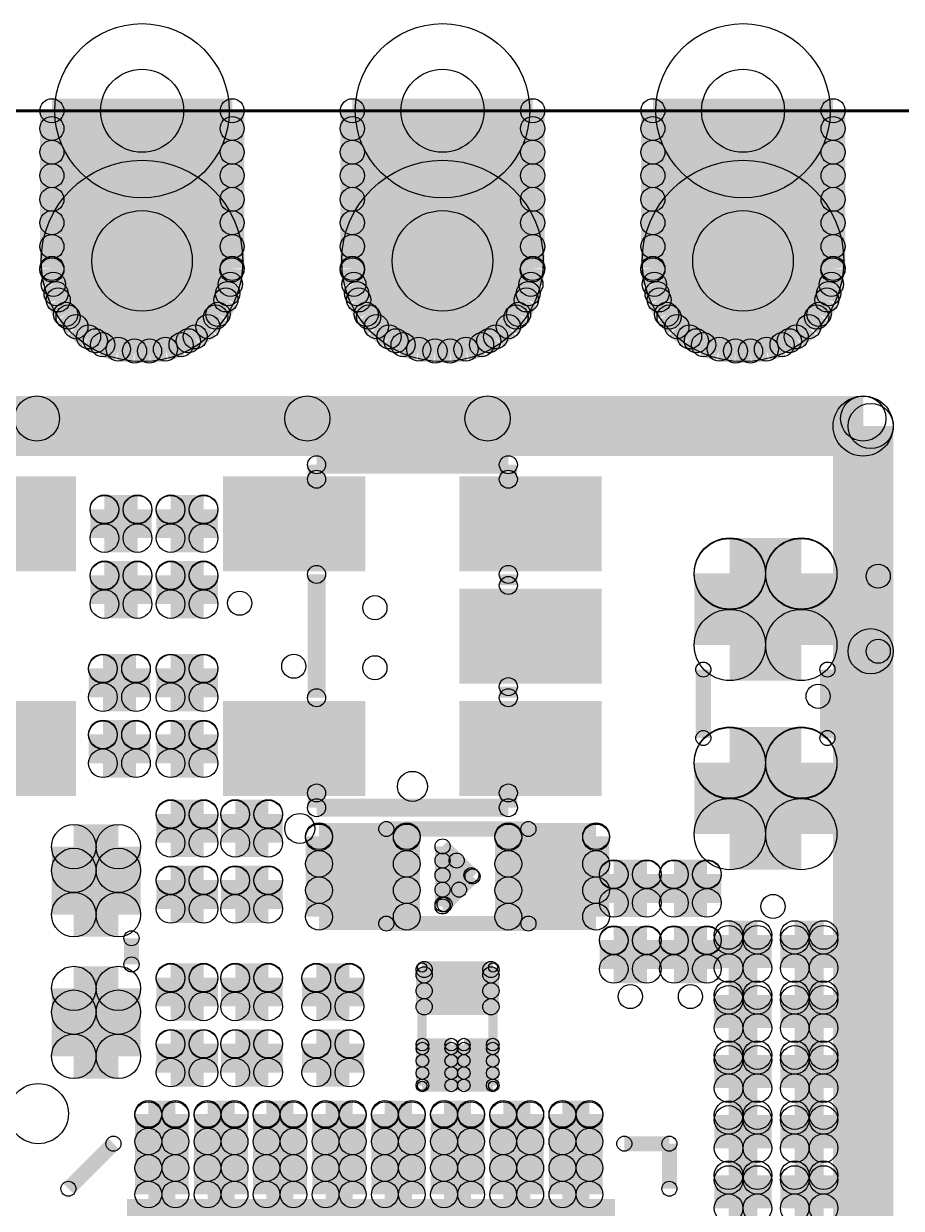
# Model space of a CAD drawing. Extents: x 0 to 123, y 0 to 26.
# Drawn here: x 9.71 to 17.13, y 12.71 to 22.73 of the extents above; entities that cross this region are included whole.
import ezdxf

# ---------------------------------------------------------------- set-up
doc = ezdxf.new("R2010")
doc.units = 0
doc.layers.get('0').update_dxf_attribs({"linetype": 'CONTINUOUS'})
for name, color, linetype in [('XIAOESP32C3_GTO', 3, 'CONTINUOUS'), ('XIAOESP32C3_GTS', 10, 'CONTINUOUS'), ('XIAOESP32C3_TXT', 14, 'CONTINUOUS')]:
    doc.layers.add(name, color=color, linetype=linetype)

# ---------------------------------------------------------------- blocks, each defined once
blk = doc.blocks.new('SQUARE_48')
blk.add_solid([(2.06375, 2.06375), (2.06375, -2.06375), (-2.06375, 2.06375), (-2.06375, -2.06375)])
blk = doc.blocks.new('ROUND_5')
blk.add_circle((0, 0), 0.254)
blk = doc.blocks.new('ROUND_12')
blk.add_circle((0, 0), 0.0762)
blk = doc.blocks.new('ROUND_14')
blk.add_circle((0, 0), 0.0635)
blk = doc.blocks.new('ROUND_52')
blk.add_circle((0, 0), 0.0394)
blk = doc.blocks.new('ROUND_22')
blk.add_circle((0, 0), 0.852)
blk = doc.blocks.new('ROUND_23')
blk.add_circle((0, 0), 0.737)
blk = doc.blocks.new('RECTANGLE_68')
blk.add_solid([(0.60198, 0.40132), (0.60198, -0.40132), (-0.60198, 0.40132), (-0.60198, -0.40132)])
blk = doc.blocks.new('ROUND_53')
blk.add_circle((0, 0), 0.191)
blk = doc.blocks.new('ROUND_54')
blk.add_circle((0, 0), 0.121)
blk = doc.blocks.new('ROUND_57')
blk.add_circle((0, 0), 0.301)
blk = doc.blocks.new('ROUND_59')
blk.add_circle((0, 0), 0.113)
blk = doc.blocks.new('ROUND_61')
blk.add_circle((0, 0), 0.188)
blk = doc.blocks.new('ROUND_63')
blk.add_circle((0, 0), 0.0686)
blk = doc.blocks.new('ROUND_64')
blk.add_circle((0, 0), 0.0533)
blk = doc.blocks.new('ROUND_24')
blk.add_circle((0, 0), 0.102)
blk = doc.blocks.new('ROUND_46')
blk.add_circle((0, 0), 0.127)
blk = doc.blocks.new('ROUND_69')
blk.add_circle((0, 0), 0.351)
blk = doc.blocks.new('ROUND_70')
blk.add_circle((0, 0), 0.425)

msp = doc.modelspace()

# ---------------------------------------------------------------- linework, layer by layer
at = {"layer": 'XIAOESP32C3_GTO'}
for points, const_width in [([(21.88718, 21.99386), (4.74218, 21.99386)], 0.0254), ([(6.52018, 19.32686), (16.80718, 19.32686)], 0.508), ([(16.80718, 19.32686), (16.80718, 6.88086)], 0.508), ([(12.18692, 18.87728), (12.18692, 18.9992)], 0.1524), ([(12.18692, 18.9992), (13.80744, 18.9992)], 0.1524), ([(13.80744, 18.9992), (13.80744, 18.87728)], 0.1524), ([(12.18692, 18.0721), (12.18692, 17.02816)], 0.1524), ([(13.80744, 18.0721), (13.80744, 17.97812)], 0.1524), ([(15.4559, 16.6878), (15.4559, 17.26692)], 0.127), ([(16.50492, 17.26692), (16.50492, 16.6878)], 0.127), ([(13.80744, 17.02816), (13.80744, 17.12214)], 0.1524), ([(12.18692, 16.09852), (12.18692, 16.22298)], 0.1524), ([(13.80744, 16.22298), (13.80744, 16.09852)], 0.1524), ([(13.80744, 16.09852), (12.18692, 16.09852)], 0.1524), ([(13.97762, 15.91818), (12.7762, 15.91818)], 0.127), ([(12.7762, 15.91818), (12.7762, 15.11808)], 0.127), ([(13.97762, 15.11808), (13.97762, 15.91818)], 0.127), ([(13.25118, 15.26286), (13.25118, 15.77086)], 0.127), ([(13.25118, 15.77086), (13.50518, 15.51686)], 0.127), ([(13.25118, 15.26286), (13.25118, 15.77086)], 0.127), ([(13.25118, 15.77086), (13.50518, 15.51686)], 0.127), ([(13.25118, 15.65148), (13.37056, 15.65148)], 0.127), ([(13.49502, 15.52702), (13.25118, 15.52702)], 0.127), ([(13.50518, 15.51686), (13.25118, 15.26286)], 0.127), ([(13.50518, 15.51686), (13.25118, 15.26286)], 0.127), ([(13.25118, 15.4051), (13.39088, 15.4051)], 0.127), ([(13.26896, 15.28064), (13.25118, 15.28064)], 0.127), ([(12.7762, 15.11808), (13.97762, 15.11808)], 0.127), ([(10.62228, 14.99362), (10.62228, 14.77264)], 0.127), ([(13.07846, 13.74648), (13.07846, 14.74724)], 0.07874), ([(13.07846, 14.74724), (13.6779, 14.74724)], 0.07874), ([(13.6779, 14.74724), (13.6779, 13.74648)], 0.07874), ([(13.6779, 13.74648), (13.07846, 13.74648)], 0.07874), ([(10.08888, 12.87526), (10.46988, 13.25626)], 0.127), ([(14.78788, 13.25626), (15.16888, 13.25626)], 0.127), ([(15.16888, 13.25626), (15.16888, 12.87526)], 0.127)]:
    msp.add_lwpolyline(points, dxfattribs=dict(at, const_width=const_width))
at = {"layer": 'XIAOESP32C3_GTS'}
for points, const_width in [([(9.94918, 20.66036), (9.94918, 21.99386)], 0.2032), ([(9.94918, 21.99386), (11.47318, 21.99386)], 0.2032), ([(11.47318, 21.99386), (11.47318, 20.66036)], 0.2032), ([(12.48918, 21.99386), (14.01318, 21.99386)], 0.2032), ([(12.48918, 20.66036), (12.48918, 21.99386)], 0.2032), ([(14.01318, 21.99386), (14.01318, 20.66036)], 0.2032), ([(15.02918, 20.66036), (15.02918, 21.99386)], 0.2032), ([(15.02918, 21.99386), (16.55318, 21.99386)], 0.2032), ([(16.55318, 21.99386), (16.55318, 20.66036)], 0.2032), ([(21.88718, 21.99386), (4.74218, 21.99386)], 0.0254), ([(9.94918, 21.844), (11.47318, 21.844)], 0.2032), ([(14.01318, 21.844), (12.48918, 21.844)], 0.2032), ([(15.02918, 21.844), (16.55318, 21.844)], 0.2032), ([(11.47318, 21.64334), (9.94918, 21.64334)], 0.2032), ([(12.48918, 21.64334), (14.01318, 21.64334)], 0.2032), ([(16.55318, 21.64334), (15.02918, 21.64334)], 0.2032), ([(9.94918, 21.44522), (11.47318, 21.44522)], 0.2032), ([(14.01318, 21.44522), (12.48918, 21.44522)], 0.2032), ([(15.02918, 21.44522), (16.55318, 21.44522)], 0.2032), ([(11.47318, 21.24456), (9.94918, 21.24456)], 0.2032), ([(12.48918, 21.24456), (14.01318, 21.24456)], 0.2032), ([(16.55318, 21.24456), (15.02918, 21.24456)], 0.2032), ([(9.94918, 21.04644), (11.47318, 21.04644)], 0.2032), ([(14.01318, 21.04644), (12.48918, 21.04644)], 0.2032), ([(15.02918, 21.04644), (16.55318, 21.04644)], 0.2032), ([(11.47318, 20.84578), (9.94918, 20.84578)], 0.2032), ([(12.48918, 20.84578), (14.01318, 20.84578)], 0.2032), ([(16.55318, 20.84578), (15.02918, 20.84578)], 0.2032), ([(9.96188, 20.52574), (9.94918, 20.66036)], 0.2032), ([(9.94918, 20.64766), (11.47064, 20.64766)], 0.2032), ([(11.47318, 20.66036), (11.45794, 20.52574)], 0.2032), ([(12.50188, 20.52574), (12.48918, 20.66036)], 0.2032), ([(14.01064, 20.64766), (12.48918, 20.64766)], 0.2032), ([(14.01318, 20.66036), (13.99794, 20.52574)], 0.2032), ([(15.04188, 20.52574), (15.02918, 20.66036)], 0.2032), ([(15.02918, 20.64766), (16.55064, 20.64766)], 0.2032), ([(16.55318, 20.66036), (16.53794, 20.52574)], 0.2032), ([(10.00252, 20.39366), (9.96188, 20.52574)], 0.2032), ([(11.43508, 20.447), (9.98474, 20.447)], 0.2032), ([(11.45794, 20.52574), (11.41984, 20.39366)], 0.2032), ([(12.54252, 20.39366), (12.50188, 20.52574)], 0.2032), ([(12.52474, 20.447), (13.97508, 20.447)], 0.2032), ([(13.99794, 20.52574), (13.95984, 20.39366)], 0.2032), ([(15.08252, 20.39366), (15.04188, 20.52574)], 0.2032), ([(16.51508, 20.447), (15.06474, 20.447)], 0.2032), ([(16.53794, 20.52574), (16.49984, 20.39366)], 0.2032), ([(10.06602, 20.27174), (10.00252, 20.39366)], 0.2032), ([(11.41984, 20.39366), (11.3538, 20.27174)], 0.2032), ([(12.60602, 20.27174), (12.54252, 20.39366)], 0.2032), ([(13.95984, 20.39366), (13.8938, 20.27174)], 0.2032), ([(15.14602, 20.27174), (15.08252, 20.39366)], 0.2032), ([(16.49984, 20.39366), (16.4338, 20.27174)], 0.2032), ([(10.15238, 20.1676), (10.06602, 20.27174)], 0.2032), ([(10.08634, 20.24888), (11.33348, 20.24888)], 0.2032), ([(11.3538, 20.27174), (11.26744, 20.1676)], 0.2032), ([(12.69238, 20.1676), (12.60602, 20.27174)], 0.2032), ([(13.87348, 20.24888), (12.62634, 20.24888)], 0.2032), ([(13.8938, 20.27174), (13.80744, 20.1676)], 0.2032), ([(15.23238, 20.1676), (15.14602, 20.27174)], 0.2032), ([(15.16634, 20.24888), (16.41348, 20.24888)], 0.2032), ([(16.4338, 20.27174), (16.34744, 20.1676)], 0.2032), ([(10.25906, 20.08124), (10.15238, 20.1676)], 0.2032), ([(11.26744, 20.1676), (11.16076, 20.08124)], 0.2032), ([(12.79906, 20.08124), (12.69238, 20.1676)], 0.2032), ([(13.80744, 20.1676), (13.70076, 20.08124)], 0.2032), ([(15.33906, 20.08124), (15.23238, 20.1676)], 0.2032), ([(16.34744, 20.1676), (16.24076, 20.08124)], 0.2032), ([(10.37844, 20.0152), (10.25906, 20.08124)], 0.2032), ([(11.10234, 20.04822), (10.31748, 20.04822)], 0.2032), ([(11.16076, 20.08124), (11.04138, 20.0152)], 0.2032), ([(12.91844, 20.0152), (12.79906, 20.08124)], 0.2032), ([(12.85748, 20.04822), (13.64234, 20.04822)], 0.2032), ([(13.70076, 20.08124), (13.58138, 20.0152)], 0.2032), ([(15.45844, 20.0152), (15.33906, 20.08124)], 0.2032), ([(16.18234, 20.04822), (15.39748, 20.04822)], 0.2032), ([(16.24076, 20.08124), (16.12138, 20.0152)], 0.2032), ([(10.51052, 19.9771), (10.37844, 20.0152)], 0.2032), ([(10.64768, 19.96186), (10.51052, 19.9771)], 0.2032), ([(10.77468, 19.96186), (10.64768, 19.96186)], 0.2032), ([(10.9093, 19.9771), (10.77468, 19.96186)], 0.2032), ([(11.04138, 20.0152), (10.9093, 19.9771)], 0.2032), ([(13.05052, 19.9771), (12.91844, 20.0152)], 0.2032), ([(13.18768, 19.96186), (13.05052, 19.9771)], 0.2032), ([(13.31468, 19.96186), (13.18768, 19.96186)], 0.2032), ([(13.4493, 19.9771), (13.31468, 19.96186)], 0.2032), ([(13.58138, 20.0152), (13.4493, 19.9771)], 0.2032), ([(15.59052, 19.9771), (15.45844, 20.0152)], 0.2032), ([(15.72768, 19.96186), (15.59052, 19.9771)], 0.2032), ([(15.85468, 19.96186), (15.72768, 19.96186)], 0.2032), ([(15.9893, 19.9771), (15.85468, 19.96186)], 0.2032), ([(16.12138, 20.0152), (15.9893, 19.9771)], 0.2032), ([(9.82218, 19.39036), (12.10818, 19.39036)], 0.381), ([(13.63218, 19.39036), (16.80718, 19.39036)], 0.381), ([(16.87068, 19.32686), (16.87068, 17.42186)], 0.381), ([(10.39368, 18.37944), (10.39368, 18.62328)], 0.2413), ([(10.39368, 18.62328), (10.67308, 18.62328)], 0.2413), ([(10.67308, 18.62328), (10.67308, 18.37944)], 0.2413), ([(10.95248, 18.37944), (10.95248, 18.62328)], 0.2413), ([(10.95248, 18.62328), (11.23188, 18.62328)], 0.2413), ([(11.23188, 18.62328), (11.23188, 18.37944)], 0.2413), ([(10.39368, 18.6182), (10.67308, 18.6182)], 0.2413), ([(11.23188, 18.6182), (10.95248, 18.6182)], 0.2413), ([(10.67308, 18.37944), (10.39368, 18.37944)], 0.2413), ([(11.23188, 18.37944), (10.95248, 18.37944)], 0.2413), ([(16.28394, 18.07972), (15.67942, 18.07972)], 0.60198), ([(15.67942, 17.4752), (15.67942, 18.07972)], 0.60198), ([(15.67942, 18.07464), (16.28394, 18.07464)], 0.60198), ([(16.28394, 18.07972), (16.28394, 17.4752)], 0.60198), ([(10.39368, 18.06448), (10.39368, 17.82064)], 0.2413), ([(10.39368, 18.06448), (10.67308, 18.06448)], 0.2413), ([(10.39368, 18.0594), (10.67308, 18.0594)], 0.2413), ([(10.67308, 18.06448), (10.67308, 17.82064)], 0.2413), ([(10.95248, 17.82064), (10.95248, 18.06448)], 0.2413), ([(10.95248, 18.06448), (11.23188, 18.06448)], 0.2413), ([(11.23188, 18.0594), (10.95248, 18.0594)], 0.2413), ([(11.23188, 17.82064), (11.23188, 18.06448)], 0.2413), ([(10.67308, 17.82064), (10.39368, 17.82064)], 0.2413), ([(11.23188, 17.82064), (10.95248, 17.82064)], 0.2413), ([(16.28394, 17.4752), (15.67942, 17.4752)], 0.60198), ([(10.38098, 17.03324), (10.38098, 17.27708)], 0.2413), ([(10.38098, 17.27708), (10.66038, 17.27708)], 0.2413), ([(10.38098, 17.272), (10.66038, 17.272)], 0.2413), ([(10.66038, 17.27708), (10.66038, 17.03324)], 0.2413), ([(10.95248, 17.27708), (10.95248, 17.03324)], 0.2413), ([(10.95248, 17.27708), (11.23188, 17.27708)], 0.2413), ([(10.95248, 17.272), (11.23188, 17.272)], 0.2413), ([(11.23188, 17.27708), (11.23188, 17.03324)], 0.2413), ([(10.66038, 17.03324), (10.38098, 17.03324)], 0.2413), ([(11.23188, 17.03324), (10.95248, 17.03324)], 0.2413), ([(10.38098, 16.71828), (10.38098, 16.47444)], 0.2413), ([(10.38098, 16.71828), (10.66038, 16.71828)], 0.2413), ([(10.66038, 16.71828), (10.66038, 16.47444)], 0.2413), ([(10.95248, 16.47444), (10.95248, 16.71828)], 0.2413), ([(10.95248, 16.71828), (11.23188, 16.71828)], 0.2413), ([(11.23188, 16.71828), (11.23188, 16.47444)], 0.2413), ([(10.38098, 16.7132), (10.66038, 16.7132)], 0.2413), ([(10.95248, 16.7132), (11.23188, 16.7132)], 0.2413), ([(16.28394, 16.47952), (15.67942, 16.47952)], 0.60198), ([(15.67942, 15.875), (15.67942, 16.47952)], 0.60198), ([(15.67942, 16.47444), (16.28394, 16.47444)], 0.60198), ([(16.28394, 16.47952), (16.28394, 15.875)], 0.60198), ([(10.66038, 16.47444), (10.38098, 16.47444)], 0.2413), ([(11.23188, 16.47444), (10.95248, 16.47444)], 0.2413), ([(10.95248, 15.80134), (10.95248, 16.04518)], 0.2413), ([(10.95248, 16.04518), (11.23188, 16.04518)], 0.2413), ([(11.23188, 16.0401), (10.95248, 16.0401)], 0.2413), ([(11.23188, 15.80134), (11.23188, 16.04518)], 0.2413), ([(11.49858, 15.80134), (11.49858, 16.04518)], 0.2413), ([(11.49858, 16.04518), (11.77798, 16.04518)], 0.2413), ([(11.77798, 16.0401), (11.49858, 16.0401)], 0.2413), ([(11.77798, 16.04518), (11.77798, 15.80134)], 0.2413), ([(16.28394, 15.875), (15.67942, 15.875)], 0.60198), ([(10.1346, 15.76832), (10.1346, 15.19428)], 0.37592), ([(10.1346, 15.76832), (10.51052, 15.76832)], 0.37592), ([(10.51052, 15.76832), (10.51052, 15.19428)], 0.37592), ([(12.20724, 15.1765), (12.20724, 15.85722)], 0.22606), ([(12.20724, 15.85722), (12.94892, 15.85722)], 0.22606), ([(12.94892, 15.84706), (12.20724, 15.84706)], 0.22606), ([(12.94892, 15.85722), (12.94892, 15.1765)], 0.22606), ([(13.80744, 15.1765), (13.80744, 15.85722)], 0.22606), ([(13.80744, 15.85722), (14.54912, 15.85722)], 0.22606), ([(14.54912, 15.84706), (13.80744, 15.84706)], 0.22606), ([(14.54912, 15.85722), (14.54912, 15.1765)], 0.22606), ([(11.23188, 15.80134), (10.95248, 15.80134)], 0.2413), ([(11.77798, 15.80134), (11.49858, 15.80134)], 0.2413), ([(10.1346, 15.56766), (10.51052, 15.56766)], 0.37592), ([(12.20724, 15.62354), (12.94892, 15.62354)], 0.22606), ([(13.80744, 15.62354), (14.54912, 15.62354)], 0.22606), ([(14.69898, 15.53718), (14.69898, 15.29334)], 0.2413), ([(14.69898, 15.53718), (14.97838, 15.53718)], 0.2413), ([(14.69898, 15.5321), (14.97838, 15.5321)], 0.2413), ([(14.97838, 15.53718), (14.97838, 15.29334)], 0.2413), ([(15.20698, 15.29334), (15.20698, 15.53718)], 0.2413), ([(15.20698, 15.53718), (15.48638, 15.53718)], 0.2413), ([(15.20698, 15.5321), (15.48638, 15.5321)], 0.2413), ([(15.48638, 15.53718), (15.48638, 15.29334)], 0.2413), ([(10.95248, 15.24254), (10.95248, 15.48638)], 0.2413), ([(10.95248, 15.48638), (11.23188, 15.48638)], 0.2413), ([(11.23188, 15.4813), (10.95248, 15.4813)], 0.2413), ([(11.23188, 15.48638), (11.23188, 15.24254)], 0.2413), ([(11.49858, 15.24254), (11.49858, 15.48638)], 0.2413), ([(11.49858, 15.48638), (11.77798, 15.48638)], 0.2413), ([(11.77798, 15.4813), (11.49858, 15.4813)], 0.2413), ([(11.77798, 15.24254), (11.77798, 15.48638)], 0.2413), ([(12.94892, 15.40002), (12.20724, 15.40002)], 0.22606), ([(14.54912, 15.40002), (13.80744, 15.40002)], 0.22606), ([(10.51052, 15.19428), (10.1346, 15.19428)], 0.37592), ([(11.23188, 15.24254), (10.95248, 15.24254)], 0.2413), ([(11.77798, 15.24254), (11.49858, 15.24254)], 0.2413), ([(14.97838, 15.29334), (14.69898, 15.29334)], 0.2413), ([(15.48638, 15.29334), (15.20698, 15.29334)], 0.2413), ([(12.94892, 15.1765), (12.20724, 15.1765)], 0.22606), ([(13.80744, 15.1765), (14.54912, 15.1765)], 0.22606), ([(15.66926, 14.74216), (15.66926, 15.02156)], 0.2413), ([(15.66926, 15.02156), (15.9131, 15.02156)], 0.2413), ([(15.9131, 15.02156), (15.9131, 14.74216)], 0.2413), ([(16.22806, 14.74216), (16.22806, 15.02156)], 0.2413), ([(16.22806, 15.02156), (16.4719, 15.02156)], 0.2413), ([(16.4719, 15.02156), (16.4719, 14.74216)], 0.2413), ([(14.69898, 14.97838), (14.69898, 14.73454)], 0.2413), ([(14.69898, 14.97838), (14.97838, 14.97838)], 0.2413), ([(14.69898, 14.9733), (14.97838, 14.9733)], 0.2413), ([(14.97838, 14.97838), (14.97838, 14.73454)], 0.2413), ([(15.20698, 14.97838), (15.20698, 14.73454)], 0.2413), ([(15.20698, 14.97838), (15.48638, 14.97838)], 0.2413), ([(15.20698, 14.9733), (15.48638, 14.9733)], 0.2413), ([(15.48638, 14.97838), (15.48638, 14.73454)], 0.2413), ([(15.9131, 14.98092), (15.66926, 14.98092)], 0.2413), ([(16.4719, 14.98092), (16.22806, 14.98092)], 0.2413), ([(14.97838, 14.73454), (14.69898, 14.73454)], 0.2413), ([(15.48638, 14.73454), (15.20698, 14.73454)], 0.2413), ([(15.9131, 14.74216), (15.66926, 14.74216)], 0.2413), ([(16.22806, 14.74216), (16.4719, 14.74216)], 0.2413), ([(10.1346, 13.9954), (10.1346, 14.56944)], 0.37592), ([(10.1346, 14.56944), (10.51052, 14.56944)], 0.37592), ([(10.51052, 14.56944), (10.51052, 13.9954)], 0.37592), ([(10.95248, 14.41704), (10.95248, 14.66088)], 0.2413), ([(10.95248, 14.66088), (11.23188, 14.66088)], 0.2413), ([(10.95248, 14.6558), (11.23188, 14.6558)], 0.2413), ([(11.23188, 14.66088), (11.23188, 14.41704)], 0.2413), ([(11.49858, 14.41704), (11.49858, 14.66088)], 0.2413), ([(11.49858, 14.66088), (11.77798, 14.66088)], 0.2413), ([(11.77798, 14.6558), (11.49858, 14.6558)], 0.2413), ([(11.77798, 14.66088), (11.77798, 14.41704)], 0.2413), ([(12.18438, 14.41704), (12.18438, 14.66088)], 0.2413), ([(12.18438, 14.66088), (12.46378, 14.66088)], 0.2413), ([(12.46378, 14.6558), (12.18438, 14.6558)], 0.2413), ([(12.46378, 14.66088), (12.46378, 14.41704)], 0.2413), ([(13.09624, 14.4145), (13.09624, 14.72946)], 0.13716), ([(13.09624, 14.72946), (13.66012, 14.72946)], 0.13716), ([(13.09624, 14.68374), (13.66012, 14.68374)], 0.13716), ([(13.66012, 14.72946), (13.66012, 14.4145)], 0.13716), ([(15.9131, 14.51356), (15.66926, 14.51356)], 0.2413), ([(15.66926, 14.23416), (15.66926, 14.51356)], 0.2413), ([(15.9131, 14.51356), (15.9131, 14.23416)], 0.2413), ([(16.22806, 14.51356), (16.4719, 14.51356)], 0.2413), ([(16.22806, 14.23416), (16.22806, 14.51356)], 0.2413), ([(16.4719, 14.51356), (16.4719, 14.23416)], 0.2413), ([(10.1346, 14.36878), (10.51052, 14.36878)], 0.37592), ([(11.23188, 14.41704), (10.95248, 14.41704)], 0.2413), ([(11.77798, 14.41704), (11.49858, 14.41704)], 0.2413), ([(12.46378, 14.41704), (12.18438, 14.41704)], 0.2413), ([(13.66012, 14.54912), (13.09624, 14.54912)], 0.13716), ([(15.66926, 14.47292), (15.9131, 14.47292)], 0.2413), ([(16.22806, 14.47292), (16.4719, 14.47292)], 0.2413), ([(13.09624, 14.4145), (13.66012, 14.4145)], 0.13716), ([(15.9131, 14.23416), (15.66926, 14.23416)], 0.2413), ([(16.4719, 14.23416), (16.22806, 14.23416)], 0.2413), ([(10.51052, 13.9954), (10.1346, 13.9954)], 0.37592), ([(10.95248, 14.10208), (10.95248, 13.85824)], 0.2413), ([(10.95248, 14.10208), (11.23188, 14.10208)], 0.2413), ([(10.95248, 14.097), (11.23188, 14.097)], 0.2413), ([(11.23188, 14.10208), (11.23188, 13.85824)], 0.2413), ([(11.49858, 13.85824), (11.49858, 14.10208)], 0.2413), ([(11.49858, 14.10208), (11.77798, 14.10208)], 0.2413), ([(11.77798, 14.097), (11.49858, 14.097)], 0.2413), ([(11.77798, 14.10208), (11.77798, 13.85824)], 0.2413), ([(12.18438, 13.85824), (12.18438, 14.10208)], 0.2413), ([(12.18438, 14.10208), (12.46378, 14.10208)], 0.2413), ([(12.46378, 14.097), (12.18438, 14.097)], 0.2413), ([(12.46378, 13.85824), (12.46378, 14.10208)], 0.2413), ([(13.081, 13.74902), (13.081, 14.09446)], 0.10668), ([(13.081, 14.09446), (13.32484, 14.09446)], 0.10668), ([(13.32484, 14.09446), (13.32484, 13.74902)], 0.10668), ([(13.43152, 13.74902), (13.43152, 14.09446)], 0.10668), ([(13.43152, 14.09446), (13.67536, 14.09446)], 0.10668), ([(13.67536, 14.09446), (13.67536, 13.74902)], 0.10668), ([(13.32484, 14.06144), (13.081, 14.06144)], 0.10668), ([(13.67536, 14.06144), (13.43152, 14.06144)], 0.10668), ([(15.9131, 14.00556), (15.66926, 14.00556)], 0.2413), ([(15.66926, 13.72616), (15.66926, 14.00556)], 0.2413), ([(15.66926, 13.96492), (15.9131, 13.96492)], 0.2413), ([(15.9131, 14.00556), (15.9131, 13.72616)], 0.2413), ([(16.4719, 14.00556), (16.22806, 14.00556)], 0.2413), ([(16.22806, 13.72616), (16.22806, 14.00556)], 0.2413), ([(16.22806, 13.96492), (16.4719, 13.96492)], 0.2413), ([(16.4719, 14.00556), (16.4719, 13.72616)], 0.2413), ([(11.23188, 13.85824), (10.95248, 13.85824)], 0.2413), ([(11.77798, 13.85824), (11.49858, 13.85824)], 0.2413), ([(12.46378, 13.85824), (12.18438, 13.85824)], 0.2413), ([(13.081, 13.9573), (13.32484, 13.9573)], 0.10668), ([(13.43152, 13.9573), (13.67536, 13.9573)], 0.10668), ([(13.32484, 13.85316), (13.081, 13.85316)], 0.10668), ([(13.67536, 13.85316), (13.43152, 13.85316)], 0.10668), ([(15.9131, 13.72616), (15.66926, 13.72616)], 0.2413), ([(16.4719, 13.72616), (16.22806, 13.72616)], 0.2413), ([(13.32484, 13.74902), (13.081, 13.74902)], 0.10668), ([(13.67536, 13.74902), (13.43152, 13.74902)], 0.10668), ([(10.76452, 13.50772), (10.76452, 12.827)], 0.22606), ([(10.76452, 13.50772), (10.99312, 13.50772)], 0.22606), ([(10.76452, 13.49756), (10.99312, 13.49756)], 0.22606), ([(10.99312, 13.50772), (10.99312, 12.827)], 0.22606), ([(11.2649, 13.50772), (11.2649, 12.827)], 0.22606), ([(11.2649, 13.50772), (11.4935, 13.50772)], 0.22606), ([(11.2649, 13.49756), (11.4935, 13.49756)], 0.22606), ([(11.4935, 13.50772), (11.4935, 12.827)], 0.22606), ([(11.76274, 13.50772), (11.76274, 12.827)], 0.22606), ([(11.76274, 13.50772), (11.99134, 13.50772)], 0.22606), ([(11.76274, 13.49756), (11.99134, 13.49756)], 0.22606), ([(11.99134, 13.50772), (11.99134, 12.827)], 0.22606), ([(12.26312, 13.50772), (12.26312, 12.827)], 0.22606), ([(12.26312, 13.50772), (12.49172, 13.50772)], 0.22606), ([(12.26312, 13.49756), (12.49172, 13.49756)], 0.22606), ([(12.49172, 13.50772), (12.49172, 12.827)], 0.22606), ([(12.7635, 13.50772), (12.7635, 12.827)], 0.22606), ([(12.7635, 13.50772), (12.9921, 13.50772)], 0.22606), ([(12.7635, 13.49756), (12.9921, 13.49756)], 0.22606), ([(12.9921, 13.50772), (12.9921, 12.827)], 0.22606), ([(13.26388, 13.50772), (13.26388, 12.827)], 0.22606), ([(13.26388, 13.50772), (13.49248, 13.50772)], 0.22606), ([(13.26388, 13.49756), (13.49248, 13.49756)], 0.22606), ([(13.49248, 13.50772), (13.49248, 12.827)], 0.22606), ([(13.76426, 13.50772), (13.76426, 12.827)], 0.22606), ([(13.76426, 13.50772), (13.99286, 13.50772)], 0.22606), ([(13.76426, 13.49756), (13.99286, 13.49756)], 0.22606), ([(13.99286, 13.50772), (13.99286, 12.827)], 0.22606), ([(14.26464, 12.827), (14.26464, 13.50772)], 0.22606), ([(14.26464, 13.50772), (14.49324, 13.50772)], 0.22606), ([(14.26464, 13.49756), (14.49324, 13.49756)], 0.22606), ([(14.49324, 13.50772), (14.49324, 12.827)], 0.22606), ([(15.9131, 13.49756), (15.66926, 13.49756)], 0.2413), ([(15.66926, 13.21816), (15.66926, 13.49756)], 0.2413), ([(15.66926, 13.45692), (15.9131, 13.45692)], 0.2413), ([(15.9131, 13.49756), (15.9131, 13.21816)], 0.2413), ([(16.4719, 13.49756), (16.22806, 13.49756)], 0.2413), ([(16.22806, 13.21816), (16.22806, 13.49756)], 0.2413), ([(16.22806, 13.45692), (16.4719, 13.45692)], 0.2413), ([(16.4719, 13.49756), (16.4719, 13.21816)], 0.2413), ([(10.99312, 13.27404), (10.76452, 13.27404)], 0.22606), ([(11.4935, 13.27404), (11.2649, 13.27404)], 0.22606), ([(11.99134, 13.27404), (11.76274, 13.27404)], 0.22606), ([(12.49172, 13.27404), (12.26312, 13.27404)], 0.22606), ([(12.9921, 13.27404), (12.7635, 13.27404)], 0.22606), ([(13.49248, 13.27404), (13.26388, 13.27404)], 0.22606), ([(13.99286, 13.27404), (13.76426, 13.27404)], 0.22606), ([(14.49324, 13.27404), (14.26464, 13.27404)], 0.22606), ([(15.9131, 13.21816), (15.66926, 13.21816)], 0.2413), ([(16.4719, 13.21816), (16.22806, 13.21816)], 0.2413), ([(10.76452, 13.05052), (10.99312, 13.05052)], 0.22606), ([(11.2649, 13.05052), (11.4935, 13.05052)], 0.22606), ([(11.76274, 13.05052), (11.99134, 13.05052)], 0.22606), ([(12.26312, 13.05052), (12.49172, 13.05052)], 0.22606), ([(12.7635, 13.05052), (12.9921, 13.05052)], 0.22606), ([(13.26388, 13.05052), (13.49248, 13.05052)], 0.22606), ([(13.76426, 13.05052), (13.99286, 13.05052)], 0.22606), ([(14.26464, 13.05052), (14.49324, 13.05052)], 0.22606), ([(15.9131, 12.98956), (15.66926, 12.98956)], 0.2413), ([(15.66926, 12.71016), (15.66926, 12.98956)], 0.2413), ([(15.66926, 12.94892), (15.9131, 12.94892)], 0.2413), ([(15.9131, 12.98956), (15.9131, 12.71016)], 0.2413), ([(16.4719, 12.98956), (16.22806, 12.98956)], 0.2413), ([(16.22806, 12.71016), (16.22806, 12.98956)], 0.2413), ([(16.22806, 12.94892), (16.4719, 12.94892)], 0.2413), ([(16.4719, 12.98956), (16.4719, 12.71016)], 0.2413), ([(10.99312, 12.827), (10.76452, 12.827)], 0.22606), ([(11.4935, 12.827), (11.2649, 12.827)], 0.22606), ([(11.99134, 12.827), (11.76274, 12.827)], 0.22606), ([(12.49172, 12.827), (12.26312, 12.827)], 0.22606), ([(12.9921, 12.827), (12.7635, 12.827)], 0.22606), ([(13.49248, 12.827), (13.26388, 12.827)], 0.22606), ([(13.99286, 12.827), (13.76426, 12.827)], 0.22606), ([(14.49324, 12.827), (14.26464, 12.827)], 0.22606), ([(15.9131, 12.71016), (15.66926, 12.71016)], 0.2413), ([(16.4719, 12.71016), (16.22806, 12.71016)], 0.2413)]:
    msp.add_lwpolyline(points, dxfattribs=dict(at, const_width=const_width))

# ---------------------------------------------------------------- block references
at = {"layer": 'XIAOESP32C3_GTO'}
for name, p in [('ROUND_5', (16.80718, 19.32686)), ('ROUND_12', (12.18692, 18.9992)), ('ROUND_12', (13.80744, 18.9992)), ('ROUND_12', (12.18692, 18.87728)), ('ROUND_12', (13.80744, 18.87728)), ('ROUND_12', (12.18692, 18.0721)), ('ROUND_12', (13.80744, 18.0721)), ('ROUND_12', (13.80744, 17.97812)), ('ROUND_14', (15.4559, 17.26692)), ('ROUND_14', (16.50492, 17.26692)), ('ROUND_12', (13.80744, 17.12214)), ('ROUND_12', (12.18692, 17.02816)), ('ROUND_12', (13.80744, 17.02816)), ('ROUND_14', (15.4559, 16.6878)), ('ROUND_14', (16.50492, 16.6878)), ('ROUND_12', (12.18692, 16.22298)), ('ROUND_12', (13.80744, 16.22298)), ('ROUND_12', (12.18692, 16.09852)), ('ROUND_12', (13.80744, 16.09852)), ('ROUND_14', (12.7762, 15.91818)), ('ROUND_14', (13.97762, 15.91818)), ('ROUND_14', (13.97762, 15.91818)), ('ROUND_14', (13.25118, 15.77086)), ('ROUND_14', (13.25118, 15.77086)), ('ROUND_14', (13.25118, 15.65148)), ('ROUND_14', (13.37056, 15.65148)), ('ROUND_14', (13.25118, 15.52702)), ('ROUND_14', (13.49502, 15.52702)), ('ROUND_14', (13.50518, 15.51686)), ('ROUND_14', (13.50518, 15.51686)), ('ROUND_14', (13.50518, 15.51686)), ('ROUND_14', (13.25118, 15.4051)), ('ROUND_14', (13.39088, 15.4051)), ('ROUND_14', (13.25118, 15.28064)), ('ROUND_14', (13.26896, 15.28064)), ('ROUND_14', (13.25118, 15.26286)), ('ROUND_14', (13.25118, 15.26286)), ('ROUND_14', (12.7762, 15.11808)), ('ROUND_14', (13.97762, 15.11808)), ('ROUND_14', (10.62228, 14.99362)), ('ROUND_14', (10.62228, 14.77264)), ('ROUND_52', (13.07846, 14.74724)), ('ROUND_52', (13.6779, 14.74724)), ('ROUND_5', (9.83488, 13.51026)), ('ROUND_52', (13.07846, 13.74648)), ('ROUND_52', (13.07846, 13.74648)), ('ROUND_52', (13.6779, 13.74648)), ('ROUND_14', (10.46988, 13.25626)), ('ROUND_14', (14.78788, 13.25626)), ('ROUND_14', (15.16888, 13.25626)), ('ROUND_14', (10.08888, 12.87526)), ('ROUND_14', (15.16888, 12.87526)), ('SQUARE_48', (12.64666, 10.72388))]:
    msp.add_blockref(name, p, dxfattribs=at)
at = {"layer": 'XIAOESP32C3_GTS'}
for name, p in [('ROUND_23', (10.71118, 21.99386)), ('ROUND_23', (13.25118, 21.99386)), ('ROUND_23', (15.79118, 21.99386)), ('ROUND_24', (9.94918, 21.99386)), ('ROUND_24', (11.47318, 21.99386)), ('ROUND_24', (12.48918, 21.99386)), ('ROUND_24', (12.48918, 21.99386)), ('ROUND_24', (14.01318, 21.99386)), ('ROUND_24', (15.02918, 21.99386)), ('ROUND_24', (16.55318, 21.99386)), ('ROUND_24', (9.94918, 21.844)), ('ROUND_24', (11.47318, 21.844)), ('ROUND_24', (12.48918, 21.844)), ('ROUND_24', (14.01318, 21.844)), ('ROUND_24', (15.02918, 21.844)), ('ROUND_24', (16.55318, 21.844)), ('ROUND_24', (9.94918, 21.64334)), ('ROUND_24', (11.47318, 21.64334)), ('ROUND_24', (12.48918, 21.64334)), ('ROUND_24', (14.01318, 21.64334)), ('ROUND_24', (15.02918, 21.64334)), ('ROUND_24', (16.55318, 21.64334)), ('ROUND_24', (9.94918, 21.44522)), ('ROUND_22', (10.71118, 20.72386)), ('ROUND_24', (11.47318, 21.44522)), ('ROUND_24', (12.48918, 21.44522)), ('ROUND_22', (13.25118, 20.72386)), ('ROUND_24', (14.01318, 21.44522)), ('ROUND_24', (15.02918, 21.44522)), ('ROUND_22', (15.79118, 20.72386)), ('ROUND_24', (16.55318, 21.44522)), ('ROUND_24', (9.94918, 21.24456)), ('ROUND_24', (11.47318, 21.24456)), ('ROUND_24', (12.48918, 21.24456)), ('ROUND_24', (14.01318, 21.24456)), ('ROUND_24', (15.02918, 21.24456)), ('ROUND_24', (16.55318, 21.24456)), ('ROUND_24', (9.94918, 21.04644)), ('ROUND_24', (11.47318, 21.04644)), ('ROUND_24', (12.48918, 21.04644)), ('ROUND_24', (14.01318, 21.04644)), ('ROUND_24', (15.02918, 21.04644)), ('ROUND_24', (16.55318, 21.04644)), ('ROUND_24', (9.94918, 20.84578)), ('ROUND_24', (11.47318, 20.84578)), ('ROUND_24', (12.48918, 20.84578)), ('ROUND_24', (14.01318, 20.84578)), ('ROUND_24', (15.02918, 20.84578)), ('ROUND_24', (16.55318, 20.84578)), ('ROUND_24', (9.94918, 20.66036)), ('ROUND_24', (9.94918, 20.64766)), ('ROUND_24', (11.47064, 20.64766)), ('ROUND_24', (11.47318, 20.66036)), ('ROUND_24', (12.48918, 20.66036)), ('ROUND_24', (12.48918, 20.64766)), ('ROUND_24', (14.01064, 20.64766)), ('ROUND_24', (14.01318, 20.66036)), ('ROUND_24', (15.02918, 20.66036)), ('ROUND_24', (15.02918, 20.64766)), ('ROUND_24', (16.55064, 20.64766)), ('ROUND_24', (16.55318, 20.66036)), ('ROUND_24', (9.96188, 20.52574)), ('ROUND_24', (9.98474, 20.447)), ('ROUND_24', (11.43508, 20.447)), ('ROUND_24', (11.45794, 20.52574)), ('ROUND_24', (11.45794, 20.52574)), ('ROUND_24', (12.50188, 20.52574)), ('ROUND_24', (12.52474, 20.447)), ('ROUND_24', (13.97508, 20.447)), ('ROUND_24', (13.99794, 20.52574)), ('ROUND_24', (15.04188, 20.52574)), ('ROUND_24', (15.06474, 20.447)), ('ROUND_24', (16.51508, 20.447)), ('ROUND_24', (16.53794, 20.52574)), ('ROUND_24', (16.53794, 20.52574)), ('ROUND_24', (10.00252, 20.39366)), ('ROUND_24', (11.41984, 20.39366)), ('ROUND_24', (12.54252, 20.39366)), ('ROUND_24', (13.95984, 20.39366)), ('ROUND_24', (15.08252, 20.39366)), ('ROUND_24', (16.49984, 20.39366)), ('ROUND_24', (10.06602, 20.27174)), ('ROUND_24', (10.08634, 20.24888)), ('ROUND_24', (11.33348, 20.24888)), ('ROUND_24', (11.3538, 20.27174)), ('ROUND_24', (12.60602, 20.27174)), ('ROUND_24', (12.62634, 20.24888)), ('ROUND_24', (13.87348, 20.24888)), ('ROUND_24', (13.8938, 20.27174)), ('ROUND_24', (15.14602, 20.27174)), ('ROUND_24', (15.16634, 20.24888)), ('ROUND_24', (16.41348, 20.24888)), ('ROUND_24', (16.4338, 20.27174)), ('ROUND_24', (10.15238, 20.1676)), ('ROUND_24', (11.26744, 20.1676)), ('ROUND_24', (12.69238, 20.1676)), ('ROUND_24', (13.80744, 20.1676)), ('ROUND_24', (15.23238, 20.1676)), ('ROUND_24', (16.34744, 20.1676)), ('ROUND_24', (10.25906, 20.08124)), ('ROUND_24', (10.31748, 20.04822)), ('ROUND_24', (11.10234, 20.04822)), ('ROUND_24', (11.16076, 20.08124)), ('ROUND_24', (12.79906, 20.08124)), ('ROUND_24', (12.85748, 20.04822)), ('ROUND_24', (13.64234, 20.04822)), ('ROUND_24', (13.70076, 20.08124)), ('ROUND_24', (15.33906, 20.08124)), ('ROUND_24', (15.39748, 20.04822)), ('ROUND_24', (16.18234, 20.04822)), ('ROUND_24', (16.24076, 20.08124)), ('ROUND_24', (10.37844, 20.0152)), ('ROUND_24', (10.51052, 19.9771)), ('ROUND_24', (10.64768, 19.96186)), ('ROUND_24', (10.77468, 19.96186)), ('ROUND_24', (10.9093, 19.9771)), ('ROUND_24', (11.04138, 20.0152)), ('ROUND_24', (12.91844, 20.0152)), ('ROUND_24', (13.05052, 19.9771)), ('ROUND_24', (13.18768, 19.96186)), ('ROUND_24', (13.31468, 19.96186)), ('ROUND_24', (13.4493, 19.9771)), ('ROUND_24', (13.58138, 20.0152)), ('ROUND_24', (15.45844, 20.0152)), ('ROUND_24', (15.59052, 19.9771)), ('ROUND_24', (15.72768, 19.96186)), ('ROUND_24', (15.85468, 19.96186)), ('ROUND_24', (15.9893, 19.9771)), ('ROUND_24', (16.12138, 20.0152)), ('ROUND_53', (9.82218, 19.39036)), ('ROUND_53', (12.10818, 19.39036)), ('ROUND_53', (13.63218, 19.39036)), ('ROUND_53', (16.80718, 19.39036)), ('ROUND_53', (16.87068, 19.32686)), ('RECTANGLE_68', (9.5504, 18.49882)), ('RECTANGLE_68', (11.99642, 18.49882)), ('RECTANGLE_68', (13.9954, 18.49882)), ('ROUND_54', (10.39368, 18.62328)), ('ROUND_54', (10.67308, 18.62328)), ('ROUND_54', (10.95248, 18.62328)), ('ROUND_54', (11.23188, 18.62328)), ('ROUND_54', (11.23188, 18.62328)), ('ROUND_54', (10.39368, 18.6182)), ('ROUND_54', (10.67308, 18.6182)), ('ROUND_54', (10.95248, 18.6182)), ('ROUND_54', (11.23188, 18.6182)), ('ROUND_54', (10.39368, 18.37944)), ('ROUND_54', (10.39368, 18.37944)), ('ROUND_54', (10.67308, 18.37944)), ('ROUND_54', (10.95248, 18.37944)), ('ROUND_54', (11.23188, 18.37944)), ('ROUND_57', (15.67942, 18.07972)), ('ROUND_57', (15.67942, 18.07972)), ('ROUND_57', (15.67942, 18.07464)), ('ROUND_57', (16.28394, 18.07972)), ('ROUND_57', (16.28394, 18.07972)), ('ROUND_57', (16.28394, 18.07464)), ('ROUND_54', (10.39368, 18.06448)), ('ROUND_54', (10.39368, 18.06448)), ('ROUND_54', (10.39368, 18.0594)), ('ROUND_54', (10.67308, 18.06448)), ('ROUND_54', (10.67308, 18.0594)), ('ROUND_54', (10.95248, 18.06448)), ('ROUND_54', (10.95248, 18.0594)), ('ROUND_54', (11.23188, 18.06448)), ('ROUND_54', (11.23188, 18.06448)), ('ROUND_54', (11.23188, 18.0594)), ('ROUND_54', (10.39368, 17.82064)), ('ROUND_54', (10.39368, 17.82064)), ('ROUND_54', (10.67308, 17.82064)), ('ROUND_54', (10.95248, 17.82064)), ('ROUND_54', (11.23188, 17.82064)), ('ROUND_54', (11.23188, 17.82064)), ('RECTANGLE_68', (13.9954, 17.54886)), ('ROUND_57', (15.67942, 17.4752)), ('ROUND_57', (16.28394, 17.4752)), ('ROUND_53', (16.87068, 17.42186)), ('ROUND_54', (10.38098, 17.27708)), ('ROUND_54', (10.38098, 17.272)), ('ROUND_54', (10.66038, 17.27708)), ('ROUND_54', (10.66038, 17.272)), ('ROUND_54', (10.95248, 17.27708)), ('ROUND_54', (10.95248, 17.27708)), ('ROUND_54', (10.95248, 17.272)), ('ROUND_54', (11.23188, 17.27708)), ('ROUND_54', (11.23188, 17.272)), ('ROUND_54', (10.38098, 17.03324)), ('ROUND_54', (10.38098, 17.03324)), ('ROUND_54', (10.66038, 17.03324)), ('ROUND_54', (10.95248, 17.03324)), ('ROUND_54', (10.95248, 17.03324)), ('ROUND_54', (11.23188, 17.03324)), ('RECTANGLE_68', (9.5504, 16.5989)), ('RECTANGLE_68', (11.99642, 16.5989)), ('RECTANGLE_68', (13.9954, 16.5989)), ('ROUND_54', (10.38098, 16.71828)), ('ROUND_54', (10.38098, 16.71828)), ('ROUND_54', (10.66038, 16.71828)), ('ROUND_54', (10.95248, 16.71828)), ('ROUND_54', (11.23188, 16.71828)), ('ROUND_54', (10.38098, 16.7132)), ('ROUND_54', (10.66038, 16.7132)), ('ROUND_54', (10.95248, 16.7132)), ('ROUND_54', (11.23188, 16.7132)), ('ROUND_57', (15.67942, 16.47952)), ('ROUND_57', (15.67942, 16.47952)), ('ROUND_57', (15.67942, 16.47444)), ('ROUND_57', (16.28394, 16.47952)), ('ROUND_57', (16.28394, 16.47952)), ('ROUND_57', (16.28394, 16.47444)), ('ROUND_54', (10.38098, 16.47444)), ('ROUND_54', (10.38098, 16.47444)), ('ROUND_54', (10.66038, 16.47444)), ('ROUND_54', (10.95248, 16.47444)), ('ROUND_54', (10.95248, 16.47444)), ('ROUND_54', (11.23188, 16.47444)), ('ROUND_54', (10.95248, 16.04518)), ('ROUND_54', (10.95248, 16.0401)), ('ROUND_54', (11.23188, 16.04518)), ('ROUND_54', (11.23188, 16.04518)), ('ROUND_54', (11.23188, 16.0401)), ('ROUND_54', (11.49858, 16.04518)), ('ROUND_54', (11.49858, 16.0401)), ('ROUND_54', (11.77798, 16.04518)), ('ROUND_54', (11.77798, 16.04518)), ('ROUND_54', (11.77798, 16.0401)), ('ROUND_57', (15.67942, 15.875)), ('ROUND_57', (16.28394, 15.875)), ('ROUND_61', (10.1346, 15.76832)), ('ROUND_61', (10.1346, 15.76832)), ('ROUND_61', (10.51052, 15.76832)), ('ROUND_59', (12.20724, 15.85722)), ('ROUND_59', (12.20724, 15.84706)), ('ROUND_59', (12.94892, 15.85722)), ('ROUND_59', (12.94892, 15.84706)), ('ROUND_59', (13.80744, 15.85722)), ('ROUND_59', (13.80744, 15.84706)), ('ROUND_59', (14.54912, 15.85722)), ('ROUND_59', (14.54912, 15.84706)), ('ROUND_54', (10.95248, 15.80134)), ('ROUND_54', (11.23188, 15.80134)), ('ROUND_54', (11.23188, 15.80134)), ('ROUND_54', (11.49858, 15.80134)), ('ROUND_54', (11.77798, 15.80134)), ('ROUND_61', (10.1346, 15.56766)), ('ROUND_61', (10.51052, 15.56766)), ('ROUND_59', (12.20724, 15.62354)), ('ROUND_59', (12.94892, 15.62354)), ('ROUND_59', (13.80744, 15.62354)), ('ROUND_59', (14.54912, 15.62354)), ('ROUND_54', (14.69898, 15.53718)), ('ROUND_54', (14.69898, 15.53718)), ('ROUND_54', (14.69898, 15.5321)), ('ROUND_54', (14.97838, 15.53718)), ('ROUND_54', (14.97838, 15.5321)), ('ROUND_54', (15.20698, 15.53718)), ('ROUND_54', (15.20698, 15.5321)), ('ROUND_54', (15.48638, 15.53718)), ('ROUND_54', (15.48638, 15.5321)), ('ROUND_54', (10.95248, 15.48638)), ('ROUND_54', (10.95248, 15.4813)), ('ROUND_54', (11.23188, 15.48638)), ('ROUND_54', (11.23188, 15.48638)), ('ROUND_54', (11.23188, 15.4813)), ('ROUND_54', (11.49858, 15.48638)), ('ROUND_54', (11.49858, 15.4813)), ('ROUND_54', (11.77798, 15.48638)), ('ROUND_54', (11.77798, 15.48638)), ('ROUND_54', (11.77798, 15.4813)), ('ROUND_59', (12.20724, 15.40002)), ('ROUND_59', (12.94892, 15.40002)), ('ROUND_59', (13.80744, 15.40002)), ('ROUND_59', (14.54912, 15.40002)), ('ROUND_61', (10.1346, 15.19428)), ('ROUND_61', (10.1346, 15.19428)), ('ROUND_61', (10.51052, 15.19428)), ('ROUND_54', (10.95248, 15.24254)), ('ROUND_54', (11.23188, 15.24254)), ('ROUND_54', (11.49858, 15.24254)), ('ROUND_54', (11.77798, 15.24254)), ('ROUND_54', (11.77798, 15.24254)), ('ROUND_54', (14.69898, 15.29334)), ('ROUND_54', (14.69898, 15.29334)), ('ROUND_54', (14.97838, 15.29334)), ('ROUND_54', (15.20698, 15.29334)), ('ROUND_54', (15.20698, 15.29334)), ('ROUND_54', (15.48638, 15.29334)), ('ROUND_59', (12.20724, 15.1765)), ('ROUND_59', (12.94892, 15.1765)), ('ROUND_59', (12.94892, 15.1765)), ('ROUND_59', (13.80744, 15.1765)), ('ROUND_59', (13.80744, 15.1765)), ('ROUND_59', (14.54912, 15.1765)), ('ROUND_59', (14.54912, 15.1765)), ('ROUND_54', (15.66926, 15.02156)), ('ROUND_54', (15.9131, 15.02156)), ('ROUND_54', (16.22806, 15.02156)), ('ROUND_54', (16.4719, 15.02156)), ('ROUND_54', (14.69898, 14.97838)), ('ROUND_54', (14.69898, 14.97838)), ('ROUND_54', (14.69898, 14.9733)), ('ROUND_54', (14.97838, 14.97838)), ('ROUND_54', (14.97838, 14.9733)), ('ROUND_54', (15.20698, 14.97838)), ('ROUND_54', (15.20698, 14.97838)), ('ROUND_54', (15.20698, 14.9733)), ('ROUND_54', (15.48638, 14.97838)), ('ROUND_54', (15.48638, 14.9733)), ('ROUND_54', (15.66926, 14.98092)), ('ROUND_54', (15.9131, 14.98092)), ('ROUND_54', (16.22806, 14.98092)), ('ROUND_54', (16.4719, 14.98092)), ('ROUND_54', (14.69898, 14.73454)), ('ROUND_54', (14.69898, 14.73454)), ('ROUND_54', (14.97838, 14.73454)), ('ROUND_54', (15.20698, 14.73454)), ('ROUND_54', (15.20698, 14.73454)), ('ROUND_54', (15.48638, 14.73454)), ('ROUND_54', (15.66926, 14.74216)), ('ROUND_54', (15.9131, 14.74216)), ('ROUND_54', (15.9131, 14.74216)), ('ROUND_54', (16.22806, 14.74216)), ('ROUND_54', (16.22806, 14.74216)), ('ROUND_54', (16.4719, 14.74216)), ('ROUND_54', (16.4719, 14.74216)), ('ROUND_61', (10.1346, 14.56944)), ('ROUND_61', (10.51052, 14.56944)), ('ROUND_54', (10.95248, 14.66088)), ('ROUND_54', (10.95248, 14.6558)), ('ROUND_54', (11.23188, 14.66088)), ('ROUND_54', (11.23188, 14.6558)), ('ROUND_54', (11.49858, 14.66088)), ('ROUND_54', (11.49858, 14.6558)), ('ROUND_54', (11.77798, 14.66088)), ('ROUND_54', (11.77798, 14.66088)), ('ROUND_54', (11.77798, 14.6558)), ('ROUND_54', (12.18438, 14.66088)), ('ROUND_54', (12.18438, 14.6558)), ('ROUND_54', (12.46378, 14.66088)), ('ROUND_54', (12.46378, 14.66088)), ('ROUND_54', (12.46378, 14.6558)), ('ROUND_63', (13.09624, 14.72946)), ('ROUND_63', (13.09624, 14.68374)), ('ROUND_63', (13.66012, 14.72946)), ('ROUND_63', (13.66012, 14.68374)), ('ROUND_54', (15.66926, 14.51356)), ('ROUND_54', (15.66926, 14.51356)), ('ROUND_54', (15.9131, 14.51356)), ('ROUND_54', (15.9131, 14.51356)), ('ROUND_54', (16.22806, 14.51356)), ('ROUND_54', (16.22806, 14.51356)), ('ROUND_54', (16.4719, 14.51356)), ('ROUND_61', (10.1346, 14.36878)), ('ROUND_61', (10.51052, 14.36878)), ('ROUND_54', (10.95248, 14.41704)), ('ROUND_54', (10.95248, 14.41704)), ('ROUND_54', (11.23188, 14.41704)), ('ROUND_54', (11.49858, 14.41704)), ('ROUND_54', (11.77798, 14.41704)), ('ROUND_54', (12.18438, 14.41704)), ('ROUND_54', (12.46378, 14.41704)), ('ROUND_63', (13.09624, 14.54912)), ('ROUND_63', (13.66012, 14.54912)), ('ROUND_54', (15.66926, 14.47292)), ('ROUND_54', (15.9131, 14.47292)), ('ROUND_54', (16.22806, 14.47292)), ('ROUND_54', (16.4719, 14.47292)), ('ROUND_63', (13.09624, 14.4145)), ('ROUND_63', (13.09624, 14.4145)), ('ROUND_63', (13.66012, 14.4145)), ('ROUND_63', (13.66012, 14.4145)), ('ROUND_54', (15.66926, 14.23416)), ('ROUND_54', (15.9131, 14.23416)), ('ROUND_54', (16.22806, 14.23416)), ('ROUND_54', (16.4719, 14.23416)), ('ROUND_61', (10.1346, 13.9954)), ('ROUND_61', (10.1346, 13.9954)), ('ROUND_61', (10.51052, 13.9954)), ('ROUND_54', (10.95248, 14.10208)), ('ROUND_54', (10.95248, 14.10208)), ('ROUND_54', (10.95248, 14.097)), ('ROUND_54', (11.23188, 14.10208)), ('ROUND_54', (11.23188, 14.097)), ('ROUND_54', (11.49858, 14.10208)), ('ROUND_54', (11.49858, 14.097)), ('ROUND_54', (11.77798, 14.10208)), ('ROUND_54', (11.77798, 14.10208)), ('ROUND_54', (11.77798, 14.097)), ('ROUND_54', (12.18438, 14.10208)), ('ROUND_54', (12.18438, 14.097)), ('ROUND_54', (12.46378, 14.10208)), ('ROUND_54', (12.46378, 14.10208)), ('ROUND_54', (12.46378, 14.097)), ('ROUND_64', (13.081, 14.09446)), ('ROUND_64', (13.32484, 14.09446)), ('ROUND_64', (13.32484, 14.09446)), ('ROUND_64', (13.43152, 14.09446)), ('ROUND_64', (13.67536, 14.09446)), ('ROUND_64', (13.67536, 14.09446)), ('ROUND_64', (13.081, 14.06144)), ('ROUND_64', (13.32484, 14.06144)), ('ROUND_64', (13.43152, 14.06144)), ('ROUND_64', (13.67536, 14.06144)), ('ROUND_54', (15.66926, 14.00556)), ('ROUND_54', (15.66926, 14.00556)), ('ROUND_54', (15.66926, 13.96492)), ('ROUND_54', (15.9131, 14.00556)), ('ROUND_54', (15.9131, 14.00556)), ('ROUND_54', (15.9131, 13.96492)), ('ROUND_54', (16.22806, 14.00556)), ('ROUND_54', (16.22806, 14.00556)), ('ROUND_54', (16.22806, 13.96492)), ('ROUND_54', (16.4719, 14.00556)), ('ROUND_54', (16.4719, 14.00556)), ('ROUND_54', (16.4719, 13.96492)), ('ROUND_54', (10.95248, 13.85824)), ('ROUND_54', (10.95248, 13.85824)), ('ROUND_54', (11.23188, 13.85824)), ('ROUND_54', (11.49858, 13.85824)), ('ROUND_54', (11.77798, 13.85824)), ('ROUND_54', (12.18438, 13.85824)), ('ROUND_54', (12.46378, 13.85824)), ('ROUND_54', (12.46378, 13.85824)), ('ROUND_64', (13.081, 13.9573)), ('ROUND_64', (13.32484, 13.9573)), ('ROUND_64', (13.43152, 13.9573)), ('ROUND_64', (13.67536, 13.9573)), ('ROUND_64', (13.081, 13.85316)), ('ROUND_64', (13.32484, 13.85316)), ('ROUND_64', (13.43152, 13.85316)), ('ROUND_64', (13.67536, 13.85316)), ('ROUND_54', (15.66926, 13.72616)), ('ROUND_54', (15.9131, 13.72616)), ('ROUND_54', (16.22806, 13.72616)), ('ROUND_54', (16.4719, 13.72616)), ('ROUND_64', (13.081, 13.74902)), ('ROUND_64', (13.32484, 13.74902)), ('ROUND_64', (13.43152, 13.74902)), ('ROUND_64', (13.67536, 13.74902)), ('ROUND_59', (10.76452, 13.50772)), ('ROUND_59', (10.76452, 13.50772)), ('ROUND_59', (10.76452, 13.49756)), ('ROUND_59', (10.99312, 13.50772)), ('ROUND_59', (10.99312, 13.49756)), ('ROUND_59', (11.2649, 13.50772)), ('ROUND_59', (11.2649, 13.50772)), ('ROUND_59', (11.2649, 13.49756)), ('ROUND_59', (11.4935, 13.50772)), ('ROUND_59', (11.4935, 13.49756)), ('ROUND_59', (11.76274, 13.50772)), ('ROUND_59', (11.76274, 13.50772)), ('ROUND_59', (11.76274, 13.49756)), ('ROUND_59', (11.99134, 13.50772)), ('ROUND_59', (11.99134, 13.49756)), ('ROUND_59', (12.26312, 13.50772)), ('ROUND_59', (12.26312, 13.50772)), ('ROUND_59', (12.26312, 13.49756)), ('ROUND_59', (12.49172, 13.50772)), ('ROUND_59', (12.49172, 13.49756)), ('ROUND_59', (12.7635, 13.50772)), ('ROUND_59', (12.7635, 13.50772)), ('ROUND_59', (12.7635, 13.49756)), ('ROUND_59', (12.9921, 13.50772)), ('ROUND_59', (12.9921, 13.49756)), ('ROUND_59', (13.26388, 13.50772)), ('ROUND_59', (13.26388, 13.50772)), ('ROUND_59', (13.26388, 13.49756)), ('ROUND_59', (13.49248, 13.50772)), ('ROUND_59', (13.49248, 13.49756)), ('ROUND_59', (13.76426, 13.50772)), ('ROUND_59', (13.76426, 13.50772)), ('ROUND_59', (13.76426, 13.49756)), ('ROUND_59', (13.99286, 13.50772)), ('ROUND_59', (13.99286, 13.49756)), ('ROUND_59', (14.26464, 13.50772)), ('ROUND_59', (14.26464, 13.49756)), ('ROUND_59', (14.49324, 13.50772)), ('ROUND_59', (14.49324, 13.49756)), ('ROUND_54', (15.66926, 13.49756)), ('ROUND_54', (15.66926, 13.49756)), ('ROUND_54', (15.66926, 13.45692)), ('ROUND_54', (15.9131, 13.49756)), ('ROUND_54', (15.9131, 13.49756)), ('ROUND_54', (15.9131, 13.45692)), ('ROUND_54', (16.22806, 13.49756)), ('ROUND_54', (16.22806, 13.49756)), ('ROUND_54', (16.22806, 13.45692)), ('ROUND_54', (16.4719, 13.49756)), ('ROUND_54', (16.4719, 13.49756)), ('ROUND_54', (16.4719, 13.45692)), ('ROUND_59', (10.76452, 13.27404)), ('ROUND_59', (10.99312, 13.27404)), ('ROUND_59', (11.2649, 13.27404)), ('ROUND_59', (11.4935, 13.27404)), ('ROUND_59', (11.76274, 13.27404)), ('ROUND_59', (11.99134, 13.27404)), ('ROUND_59', (12.26312, 13.27404)), ('ROUND_59', (12.49172, 13.27404)), ('ROUND_59', (12.7635, 13.27404)), ('ROUND_59', (12.9921, 13.27404)), ('ROUND_59', (13.26388, 13.27404)), ('ROUND_59', (13.49248, 13.27404)), ('ROUND_59', (13.76426, 13.27404)), ('ROUND_59', (13.99286, 13.27404)), ('ROUND_59', (14.26464, 13.27404)), ('ROUND_59', (14.49324, 13.27404)), ('ROUND_54', (15.66926, 13.21816)), ('ROUND_54', (15.9131, 13.21816)), ('ROUND_54', (16.22806, 13.21816)), ('ROUND_54', (16.4719, 13.21816)), ('ROUND_59', (10.76452, 13.05052)), ('ROUND_59', (10.99312, 13.05052)), ('ROUND_59', (11.2649, 13.05052)), ('ROUND_59', (11.4935, 13.05052)), ('ROUND_59', (11.76274, 13.05052)), ('ROUND_59', (11.99134, 13.05052)), ('ROUND_59', (12.26312, 13.05052)), ('ROUND_59', (12.49172, 13.05052)), ('ROUND_59', (12.7635, 13.05052)), ('ROUND_59', (12.9921, 13.05052)), ('ROUND_59', (13.26388, 13.05052)), ('ROUND_59', (13.49248, 13.05052)), ('ROUND_59', (13.76426, 13.05052)), ('ROUND_59', (13.99286, 13.05052)), ('ROUND_59', (14.26464, 13.05052)), ('ROUND_59', (14.49324, 13.05052)), ('ROUND_54', (15.66926, 12.98956)), ('ROUND_54', (15.66926, 12.98956)), ('ROUND_54', (15.66926, 12.94892)), ('ROUND_54', (15.9131, 12.98956)), ('ROUND_54', (15.9131, 12.98956)), ('ROUND_54', (15.9131, 12.94892)), ('ROUND_54', (16.22806, 12.98956)), ('ROUND_54', (16.22806, 12.98956)), ('ROUND_54', (16.22806, 12.94892)), ('ROUND_54', (16.4719, 12.98956)), ('ROUND_54', (16.4719, 12.98956)), ('ROUND_54', (16.4719, 12.94892)), ('ROUND_59', (10.76452, 12.827)), ('ROUND_59', (10.76452, 12.827)), ('ROUND_59', (10.99312, 12.827)), ('ROUND_59', (11.2649, 12.827)), ('ROUND_59', (11.2649, 12.827)), ('ROUND_59', (11.4935, 12.827)), ('ROUND_59', (11.76274, 12.827)), ('ROUND_59', (11.76274, 12.827)), ('ROUND_59', (11.99134, 12.827)), ('ROUND_59', (12.26312, 12.827)), ('ROUND_59', (12.26312, 12.827)), ('ROUND_59', (12.49172, 12.827)), ('ROUND_59', (12.7635, 12.827)), ('ROUND_59', (12.7635, 12.827)), ('ROUND_59', (12.9921, 12.827)), ('ROUND_59', (13.26388, 12.827)), ('ROUND_59', (13.26388, 12.827)), ('ROUND_59', (13.49248, 12.827)), ('ROUND_59', (13.76426, 12.827)), ('ROUND_59', (13.76426, 12.827)), ('ROUND_59', (13.99286, 12.827)), ('ROUND_59', (14.26464, 12.827)), ('ROUND_59', (14.26464, 12.827)), ('ROUND_59', (14.49324, 12.827)), ('ROUND_54', (15.66926, 12.71016)), ('ROUND_54', (15.9131, 12.71016)), ('ROUND_54', (16.22806, 12.71016)), ('ROUND_54', (16.4719, 12.71016))]:
    msp.add_blockref(name, p, dxfattribs=at)
at = {"layer": 'XIAOESP32C3_TXT'}
for name, p in [('ROUND_69', (10.71118, 21.99386)), ('ROUND_69', (13.25118, 21.99386)), ('ROUND_69', (15.79118, 21.99386)), ('ROUND_70', (10.71118, 20.72386)), ('ROUND_70', (13.25118, 20.72386)), ('ROUND_70', (15.79118, 20.72386)), ('ROUND_24', (16.93418, 18.05686)), ('ROUND_24', (11.53668, 17.82826)), ('ROUND_24', (12.67968, 17.79016)), ('ROUND_24', (16.93418, 17.42186)), ('ROUND_24', (11.99388, 17.29486)), ('ROUND_24', (12.67968, 17.28216)), ('ROUND_24', (16.42618, 17.04086)), ('ROUND_46', (12.99718, 16.27886)), ('ROUND_46', (12.04468, 15.92326)), ('ROUND_24', (16.04518, 15.26286)), ('ROUND_24', (14.83868, 14.50086)), ('ROUND_24', (15.34668, 14.50086))]:
    msp.add_blockref(name, p, dxfattribs=at)

doc.saveas('drawing.dxf')
